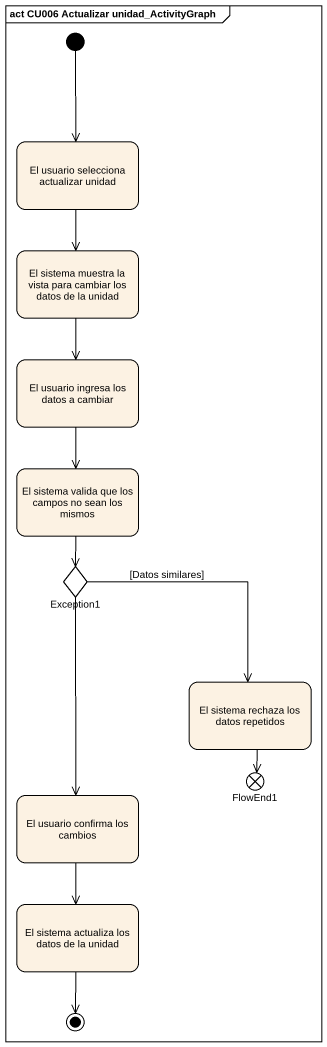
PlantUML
@startuml
mainframe act CU006 Actualizar unidad_ActivityGraph
hide empty description
state "El usuario selecciona actualizar unidad" as El_usuario_selecciona
state "El sistema muestra la vista para cambiar los datos de la unidad" as El_sistema_muestra_la_vista
state "El usuario ingresa los datos a cambiar" as El_usuario_ingresa_los
state "El sistema valida que los campos no sean los mismos" as El_sistema_valida_que_los
state Exception1 <<choice>>
state "El sistema rechaza los datos repetidos" as El_sistema_rechaza_los
state FlowEnd1 <<end>>
state "El usuario confirma los cambios" as El_usuario_confirma_los
state "El sistema actualiza los datos de la unidad" as El_sistema_actualiza_los
[*] --> El_usuario_selecciona
El_usuario_selecciona --> El_sistema_muestra_la_vista
El_sistema_muestra_la_vista --> El_usuario_ingresa_los
El_usuario_ingresa_los --> El_sistema_valida_que_los
El_sistema_valida_que_los --> Exception1
Exception1 --> El_sistema_rechaza_los : [Datos similares]
Exception1 --> El_usuario_confirma_los
El_sistema_rechaza_los --> FlowEnd1
El_usuario_confirma_los --> El_sistema_actualiza_los
El_sistema_actualiza_los --> [*]
@enduml
